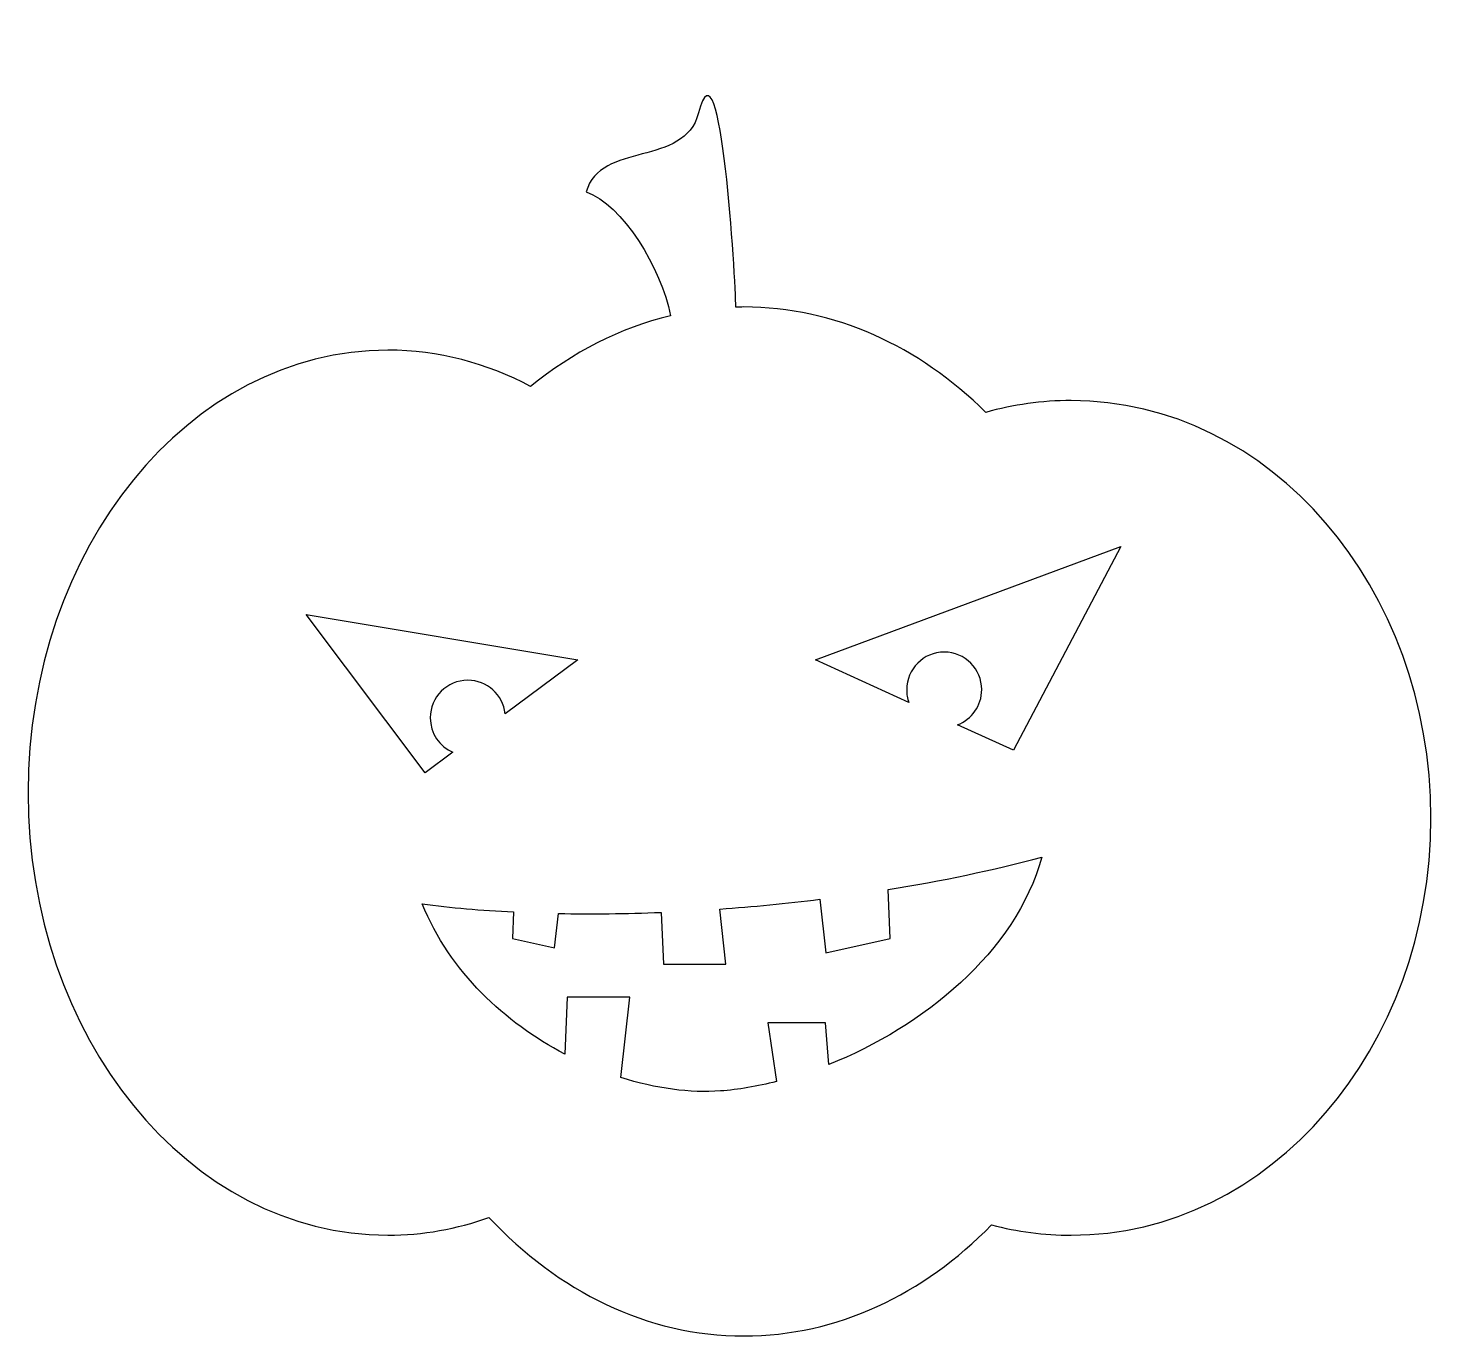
# Model space of a CAD drawing. Header units: inches. Extents: x -21.44 to -13.44, y 19.32 to 26.77.
import ezdxf

# ---------------------------------------------------------------- set-up
doc = ezdxf.new("R2010")
doc.units = ezdxf.units.IN
doc.header["$MEASUREMENT"] = 0
doc.layers.add('Layer 1', color=7, linetype='Continuous')

msp = doc.modelspace()

# ---------------------------------------------------------------- linework, layer by layer
at = {"layer": 'Layer 1', "color": 30}
for points, knots in [([(-19.388, 24.938), (-19.0985, 24.938), (-18.8231, 24.8641), (-18.5733, 24.7309), (-18.5733, 24.7309), (-18.334, 24.9261), (-18.0645, 25.0654), (-17.7759, 25.1346), (-17.7759, 25.1346), (-17.8277, 25.4053), (-18.0517, 25.7721), (-18.2568, 25.8405), (-18.2568, 25.8405), (-18.1748, 26.1296), (-17.6982, 25.9782), (-17.6161, 26.2904), (-17.6161, 26.2904), (-17.4887, 26.7747), (-17.4032, 25.3251), (-17.4035, 25.1835), (-17.4035, 25.1835), (-17.3881, 25.1839), (-17.3727, 25.1842), (-17.3572, 25.1842), (-17.3572, 25.1842), (-16.8382, 25.1842), (-16.3598, 24.9602), (-15.9768, 24.5834), (-15.9768, 24.5834), (-15.8209, 24.6274), (-15.658, 24.6508), (-15.4905, 24.6508), (-15.4905, 24.6508), (-14.3578, 24.6508), (-13.4391, 23.5852), (-13.4391, 22.2713), (-13.4391, 22.2713), (-13.4391, 20.9573), (-14.3578, 19.8917), (-15.4905, 19.8917), (-15.4905, 19.8917), (-15.6465, 19.8917), (-15.7985, 19.9121), (-15.9445, 19.9504), (-15.9445, 19.9504), (-16.3328, 19.5541), (-16.8235, 19.3174), (-17.3572, 19.3174), (-17.3572, 19.3174), (-17.9098, 19.3174), (-18.4165, 19.5712), (-18.8109, 19.9932), (-18.8109, 19.9932), (-18.994, 19.9273), (-19.1876, 19.8917), (-19.388, 19.8917), (-19.388, 19.8917), (-20.5207, 19.8917), (-21.4394, 21.0216), (-21.4394, 22.4149), (-21.4394, 22.4149), (-21.4394, 23.8081), (-20.5207, 24.938), (-19.388, 24.938)], [0, 0, 0, 0, 0.0625, 0.0625, 0.0625, 0.0625, 0.125, 0.125, 0.125, 0.125, 0.1875, 0.1875, 0.1875, 0.1875, 0.25, 0.25, 0.25, 0.25, 0.3125, 0.3125, 0.3125, 0.3125, 0.375, 0.375, 0.375, 0.375, 0.4375, 0.4375, 0.4375, 0.4375, 0.5, 0.5, 0.5, 0.5, 0.5625, 0.5625, 0.5625, 0.5625, 0.625, 0.625, 0.625, 0.625, 0.6875, 0.6875, 0.6875, 0.6875, 0.75, 0.75, 0.75, 0.75, 0.8125, 0.8125, 0.8125, 0.8125, 0.875, 0.875, 0.875, 0.875, 0.9375, 0.9375, 0.9375, 0.9375, 1, 1, 1, 1]), ([(-16.2148, 23.2164), (-16.0966, 23.2164), (-16.0007, 23.1205), (-16.0007, 23.0023), (-16.0007, 23.0023), (-16.0007, 22.9109), (-16.058, 22.8328), (-16.1387, 22.8021), (-16.1387, 22.8021), (-16.1387, 22.8021), (-15.8201, 22.6565), (-15.8201, 22.6565), (-15.8201, 22.6565), (-15.8201, 22.6565), (-15.2072, 23.8178), (-15.2072, 23.8178), (-15.2072, 23.8178), (-15.2072, 23.8178), (-16.9492, 23.1726), (-16.9492, 23.1726), (-16.9492, 23.1726), (-16.9492, 23.1726), (-16.416, 22.9289), (-16.416, 22.9289), (-16.416, 22.9289), (-16.4244, 22.9518), (-16.4289, 22.9765), (-16.4289, 23.0023), (-16.4289, 23.0023), (-16.4289, 23.1205), (-16.333, 23.2164), (-16.2148, 23.2164)], [0, 0, 0, 0, 0.125, 0.125, 0.125, 0.125, 0.25, 0.25, 0.25, 0.25, 0.375, 0.375, 0.375, 0.375, 0.5, 0.5, 0.5, 0.5, 0.625, 0.625, 0.625, 0.625, 0.75, 0.75, 0.75, 0.75, 0.875, 0.875, 0.875, 0.875, 1, 1, 1, 1]), ([(-18.9316, 23.0558), (-18.8214, 23.0558), (-18.7306, 22.9725), (-18.7188, 22.8654), (-18.7188, 22.8654), (-18.7188, 22.8654), (-18.3041, 23.1726), (-18.3041, 23.1726), (-18.3041, 23.1726), (-18.3041, 23.1726), (-19.8526, 23.4307), (-19.8526, 23.4307), (-19.8526, 23.4307), (-19.8526, 23.4307), (-19.1751, 22.5274), (-19.1751, 22.5274), (-19.1751, 22.5274), (-19.1751, 22.5274), (-19.0164, 22.645), (-19.0164, 22.645), (-19.0164, 22.645), (-19.0925, 22.6779), (-19.1458, 22.7536), (-19.1458, 22.8417), (-19.1458, 22.8417), (-19.1458, 22.9599), (-19.0499, 23.0558), (-18.9316, 23.0558)], [0, 0, 0, 0, 0.142857, 0.142857, 0.142857, 0.142857, 0.285714, 0.285714, 0.285714, 0.285714, 0.428571, 0.428571, 0.428571, 0.428571, 0.571429, 0.571429, 0.571429, 0.571429, 0.714286, 0.714286, 0.714286, 0.714286, 0.857143, 0.857143, 0.857143, 0.857143, 1, 1, 1, 1]), ([(-17.2207, 21.1031), (-17.2207, 21.1031), (-16.8927, 21.1031), (-16.8927, 21.1031), (-16.8927, 21.1031), (-16.8927, 21.1031), (-16.8736, 20.8646), (-16.8736, 20.8646), (-16.8736, 20.8646), (-16.3339, 21.0796), (-15.8095, 21.5041), (-15.6577, 22.0476), (-15.6577, 22.0476), (-15.9366, 21.9729), (-16.2326, 21.9111), (-16.5348, 21.8623), (-16.5348, 21.8623), (-16.5348, 21.8623), (-16.5226, 21.583), (-16.5226, 21.583), (-16.5226, 21.583), (-16.5226, 21.583), (-16.8897, 21.5014), (-16.8897, 21.5014), (-16.8897, 21.5014), (-16.8897, 21.5014), (-16.9236, 21.807), (-16.9236, 21.807), (-16.9236, 21.807), (-17.1142, 21.7834), (-17.3054, 21.7648), (-17.4944, 21.7513), (-17.4944, 21.7513), (-17.4944, 21.7513), (-17.4595, 21.4364), (-17.4595, 21.4364), (-17.4595, 21.4364), (-17.4595, 21.4364), (-17.8163, 21.4364), (-17.8163, 21.4364), (-17.8163, 21.4364), (-17.8163, 21.4364), (-17.8292, 21.7326), (-17.8292, 21.7326), (-17.8292, 21.7326), (-18.0298, 21.7245), (-18.226, 21.7223), (-18.4147, 21.7259), (-18.4147, 21.7259), (-18.4147, 21.7259), (-18.4364, 21.5301), (-18.4364, 21.5301), (-18.4364, 21.5301), (-18.4364, 21.5301), (-18.6773, 21.5837), (-18.6773, 21.5837), (-18.6773, 21.5837), (-18.6773, 21.5837), (-18.6708, 21.7348), (-18.6708, 21.7348), (-18.6708, 21.7348), (-18.855, 21.744), (-19.0298, 21.7594), (-19.1915, 21.7809), (-19.1915, 21.7809), (-19.0323, 21.3918), (-18.7203, 21.1034), (-18.3792, 20.9247), (-18.3792, 20.9247), (-18.3792, 20.9247), (-18.3651, 21.2491), (-18.3651, 21.2491), (-18.3651, 21.2491), (-18.3651, 21.2491), (-18.0082, 21.2491), (-18.0082, 21.2491), (-18.0082, 21.2491), (-18.0082, 21.2491), (-18.0591, 20.7911), (-18.0591, 20.7911), (-18.0591, 20.7911), (-17.8589, 20.7275), (-17.6617, 20.7012), (-17.4912, 20.7141), (-17.4912, 20.7141), (-17.3888, 20.7218), (-17.2811, 20.74), (-17.1712, 20.7678), (-17.1712, 20.7678), (-17.1712, 20.7678), (-17.2207, 21.1031), (-17.2207, 21.1031)], [0, 0, 0, 0, 0.043478, 0.043478, 0.043478, 0.043478, 0.086957, 0.086957, 0.086957, 0.086957, 0.130435, 0.130435, 0.130435, 0.130435, 0.173913, 0.173913, 0.173913, 0.173913, 0.217391, 0.217391, 0.217391, 0.217391, 0.26087, 0.26087, 0.26087, 0.26087, 0.304348, 0.304348, 0.304348, 0.304348, 0.347826, 0.347826, 0.347826, 0.347826, 0.391304, 0.391304, 0.391304, 0.391304, 0.434783, 0.434783, 0.434783, 0.434783, 0.478261, 0.478261, 0.478261, 0.478261, 0.521739, 0.521739, 0.521739, 0.521739, 0.565217, 0.565217, 0.565217, 0.565217, 0.608696, 0.608696, 0.608696, 0.608696, 0.652174, 0.652174, 0.652174, 0.652174, 0.695652, 0.695652, 0.695652, 0.695652, 0.73913, 0.73913, 0.73913, 0.73913, 0.782609, 0.782609, 0.782609, 0.782609, 0.826087, 0.826087, 0.826087, 0.826087, 0.869565, 0.869565, 0.869565, 0.869565, 0.913043, 0.913043, 0.913043, 0.913043, 0.956522, 0.956522, 0.956522, 0.956522, 1, 1, 1, 1])]:
    msp.add_open_spline(points, degree=3, knots=knots, dxfattribs=at)

doc.saveas('drawing.dxf')
